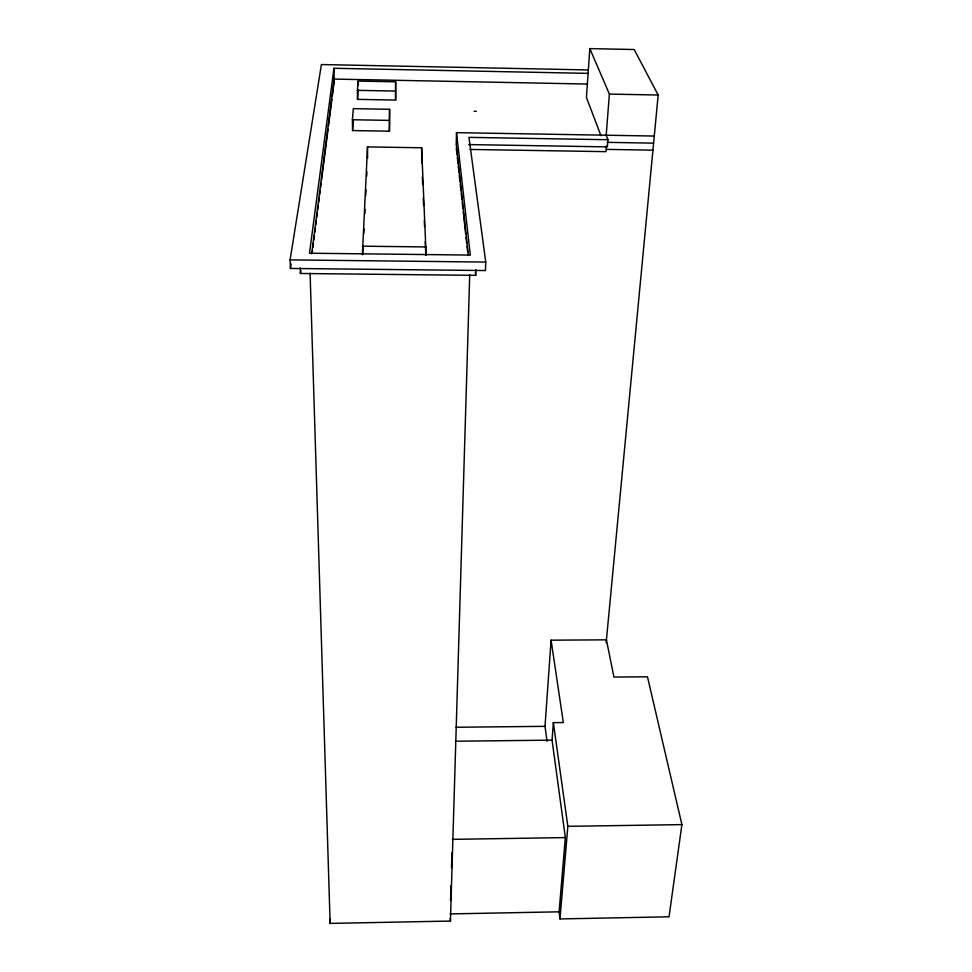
<?xml version="1.0" encoding="UTF-8"?>
<svg xmlns="http://www.w3.org/2000/svg" width="972" height="972" viewBox="0 0 972 972"><rect width="100%" height="100%" fill="white"/><g stroke="black" fill="none" stroke-linecap="round" stroke-linejoin="round"><path stroke-width="1.46" d="M395.616 100.08L395.64 81.818L358.133 81.089L357.404 90.347L357.502 99.363L395.616 100.08L395.628 91.076L357.404 90.347M395.628 90.675L395.64 81.818M362.398 254.713L367.501 146.894L421.641 147.78L421.714 163.515M389.432 131.196L389.578 109.301L353.346 108.633L352.411 119.738L352.557 130.564L389.432 131.196L389.578 109.301M426.113 255.442L421.641 147.78M654.265 136.044L456.5 132.642L456.22 144.524L468.407 255.515M450.546 900.497L450.984 885.577M451.506 867.68L451.956 852.772M310.092 273.132L330.128 923.4L450.437 921.055L469.719 274.845M300.239 267.871L300.433 273.484L475.721 275.331L475.891 269.766M468.735 144.573L607.391 146.881L607.95 139.725L468.941 137.368L485.757 262.075L485.453 270.544L290.421 268.442L290.093 259.889L321.416 64.541L588.06 69.935M362.678 254.47L363.054 246.937M363.747 233.389L363.978 228.882M364.755 213.828L364.986 209.32M365.679 195.773L365.982 189.747M366.675 176.211L366.906 171.692M330.128 923.4L330.358 918.856M606.139 642.844L658.166 95.025L634.194 49.536L589.834 48.6L586.432 97.516L600.963 135.691M546.993 741.332L545.013 726.327L551.088 640.183L606.431 639.831L613.94 677.071L647.474 676.791L681.907 824.608L669.028 916.803L559.981 918.929L559.094 911.821L565.352 837.585L552.06 740.142L553.36 722.646L563.335 722.536L551.088 640.183M357.502 99.363L358.231 89.971M589.834 48.6L609.383 94.09L606.188 135.217L607.95 139.725M606.407 146.007L605.957 151.656L469.986 149.433M352.557 130.564L353.371 120.674M559.981 918.929L567.842 826.334L553.36 722.646M312.121 253.619L312.498 250.618M312.887 247.617L313.47 243.121M313.847 240.12L314.43 235.625M314.807 232.636L315.39 228.141M315.766 225.14L316.35 220.644M316.738 217.643L317.309 213.147M317.698 210.146L318.269 205.651M318.658 202.662L319.229 198.167M319.618 195.165L320.189 190.67M320.578 187.669L321.149 183.173M321.538 180.172L328.074 129.215M328.463 126.226L331.926 99.241M332.303 96.252L334.222 81.259L333.967 68.283L588.242 73.374M311.66 253.728L334.186 79.084L587.307 84.042M333.967 68.283L309.485 253.218L470.314 255.077L456.5 132.642M300.433 273.484L300.858 270.495M290.421 268.442L291.126 263.959M450.145 913.911L559.094 911.821M567.842 826.334L681.907 824.608M452.345 839.358L565.352 837.585M455.467 741.223L552.06 740.142M456.075 727.263L545.013 726.327M362.301 246.183L426.222 246.937M290.093 259.889L485.757 262.075M607.135 142.349L653.597 143.139M606.589 149.396L652.929 150.162M474.032 111.27L476.365 111.318M352.411 119.738L389.432 120.394M609.383 94.09L658.166 95.025M475.369 272.33L475.721 275.331M456.33 148.412L456.986 154.439M457.314 157.44L457.982 163.466M458.31 166.467L458.966 172.494M459.294 175.507L459.95 181.521M460.278 184.534L460.935 190.548M461.263 193.562L461.919 199.576M462.247 202.589L462.903 208.603M463.231 211.617L465.697 234.191M466.025 237.204L466.682 243.219M467.022 246.232L467.678 252.246M422.322 177.038L422.662 184.559M423.27 198.081L423.61 205.59M424.29 220.62L424.557 226.634M425.238 241.664L425.845 255.186M450.315 918.2L450.437 921.055M358.133 81.089L358.182 85.524M367.501 146.894L367.598 158.144"/></g></svg>
